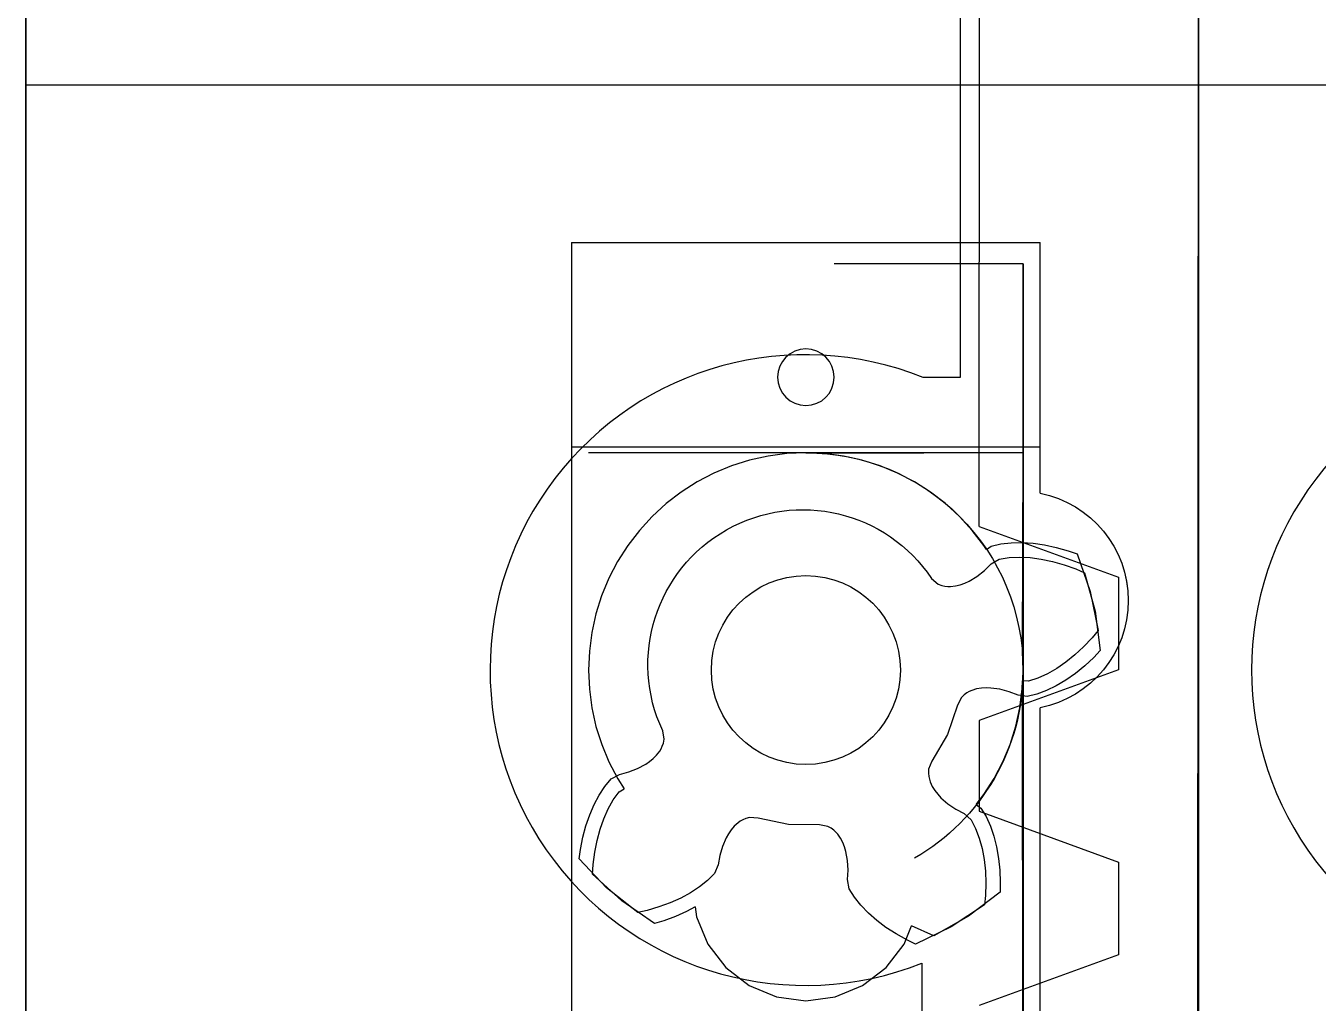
# Model space of a CAD drawing. Header units: millimetres. Extents: x -658 to 1307, y -81 to 472.
# Drawn here: x 595.38 to 629.58, y 362.28 to 388.14 of the extents above; entities that cross this region are included whole.
import ezdxf

# ---------------------------------------------------------------- set-up
doc = ezdxf.new("R2010")
doc.units = ezdxf.units.MM
doc.layers.get('0').update_dxf_attribs({"true_color": 0xffffff})
for name, color, linetype, true_color in [('a', 7, 'Continuous', 0xffffff), ('gears', 134, 'Continuous', 0x009987), ('Layer2', 36, 'Continuous', 0x664400), ('Layer3', 134, 'Continuous', 0x009987), ('Layer4', 252, 'Continuous', 0x777799), ('Layer5', 134, 'Continuous', 0x009987), ('servo', 36, 'Continuous', 0x664400), ('version_135', 190, 'Continuous', 0x9900ff)]:
    doc.layers.add(name, color=color, linetype=linetype, true_color=true_color)

# ---------------------------------------------------------------- blocks, each defined once
blk = doc.blocks.new('Group_21')
for p, q in [((0, -10.314, 0), (0, 64.063, 0.003)), ((0, -10.314, -4.5), (0, 64.063, -4.497))]:
    blk.add_line(p, q)
blk = doc.blocks.new('Group_6')
at = {"color": 7, "true_color": 0xffffff}
for p, q in [((66.168, 89.189, 0.001), (66.168, 6.143, 0)), ((66.168, 89.189, 5.001), (66.168, 6.143, 5)), ((97.2, 74.366, 0), (97.2, 0)), ((97.2, 74.366, 5), (97.2, 0, 5)), ((72.469, 34.228, 0), (72.469, 64.109, 0)), ((72.469, 34.228, 5), (72.469, 64.109, 5)), ((73.45, 34.228, 0), (72.469, 34.228, 0)), ((73.45, 34.228, 5), (72.469, 34.228, 5)), ((72.469, 34.228, 0), (72.469, 34.228, 5)), ((73.45, 34.228, 0), (73.45, 34.228, 5)), ((73.49, 18.723, 0), (73.504, 6.143, 0)), ((73.49, 18.723, 5), (73.504, 6.143, 5)), ((73.49, 18.723, 0), (73.49, 18.723, 5))]:
    blk.add_line(p, q, dxfattribs=at)
for p, q in [((75.227, 34.711, 0), (75.227, 34.711, 5)), ((76.127, 34.808, 0), (76.127, 34.808, 5)), ((77.032, 34.807, 0), (77.032, 34.807, 5)), ((77.931, 34.708, 0), (77.931, 34.708, 5)), ((73.485, 34.228, 0), (73.485, 34.228, 5)), ((74.343, 34.517, 0), (74.343, 34.517, 5)), ((78.815, 34.512, 0), (78.815, 34.512, 5)), ((79.672, 34.221, 0), (79.672, 34.221, 5)), ((80.492, 33.84, 0), (80.492, 33.84, 5)), ((81.267, 33.372, 0), (81.267, 33.372, 5)), ((81.986, 32.823, 0), (81.986, 32.823, 5)), ((82.642, 32.199, 0), (82.642, 32.199, 5)), ((63.076, 31.508, 0), (63.076, 31.508, 5)), ((83.226, 31.508, 0), (83.226, 31.508, 5)), ((63.582, 30.757, 0), (63.582, 30.757, 5)), ((83.732, 30.757, 0), (83.732, 30.757, 5)), ((64.003, 29.957, 0), (64.003, 29.957, 5)), ((84.153, 29.957, 0), (84.153, 29.957, 5)), ((64.336, 29.115, 0), (64.336, 29.115, 5)), ((84.486, 29.115, 0), (84.486, 29.115, 5)), ((64.575, 28.242, 0), (64.575, 28.242, 5)), ((84.725, 28.242, 0), (84.725, 28.242, 5)), ((64.718, 27.349, 0), (64.718, 27.349, 5)), ((84.868, 27.349, 0), (84.868, 27.349, 5)), ((64.764, 26.445, 0), (64.764, 26.445, 5)), ((84.914, 26.445, 0), (84.914, 26.445, 5)), ((64.712, 25.542, 0), (64.712, 25.542, 5)), ((84.862, 25.542, 0), (84.862, 25.542, 5)), ((64.562, 24.649, 0), (64.562, 24.649, 5)), ((84.712, 24.649, 0), (84.712, 24.649, 5)), ((64.317, 23.778, 0), (64.317, 23.778, 5)), ((84.467, 23.778, 0), (84.467, 23.778, 5)), ((63.978, 22.939, 0), (63.978, 22.939, 5)), ((84.128, 22.939, 0), (84.128, 22.939, 5)), ((63.551, 22.141, 0), (63.551, 22.141, 5)), ((83.701, 22.141, 0), (83.701, 22.141, 5)), ((63.04, 21.395, 0), (63.04, 21.395, 5)), ((83.19, 21.395, 0), (83.19, 21.395, 5)), ((82.601, 20.708, 0), (82.601, 20.708, 5)), ((81.941, 20.089, 0), (81.941, 20.089, 5)), ((81.218, 19.545, 0), (81.218, 19.545, 5)), ((80.44, 19.082, 0), (80.44, 19.082, 5)), ((79.617, 18.706, 0), (79.617, 18.706, 5)), ((74.286, 18.449, 0), (74.286, 18.449, 5)), ((75.169, 18.249, 0), (75.169, 18.249, 5)), ((76.068, 18.145, 0), (76.068, 18.145, 5)), ((76.973, 18.14, 0), (76.973, 18.14, 5)), ((77.873, 18.233, 0), (77.873, 18.233, 5)), ((78.758, 18.422, 0), (78.758, 18.422, 5))]:
    blk.add_line(p, q)
at = {"color": 7, "true_color": 0xffffff, "extrusion": (-6.16677e-17, -2.45318e-17, -1)}
blk.add_arc((-56.42, 26.475, 0), 8.345, 68.307, 291.6666, dxfattribs=at)
at = {"color": 7, "true_color": 0xffffff, "extrusion": (6.32463e-17, -3.38539e-16, -1)}
blk.add_arc((-56.42, 26.475, -5), 8.345, 68.307, 291.6666, dxfattribs=at)
at = {"color": 7, "true_color": 0xffffff, "extrusion": (-1.24294e-16, 1.31831e-16, -1)}
blk.add_arc((-76.57, 26.475, 0), 8.345, 68.0793, 291.6666, dxfattribs=at)
at = {"color": 7, "true_color": 0xffffff, "extrusion": (-1.87275e-16, 2.88336e-16, -1)}
blk.add_arc((-76.57, 26.475, -5), 8.345, 68.0793, 291.6666, dxfattribs=at)
blk = doc.blocks.new('Group_23')
for p, q in [((17.63, -5.06, 0), (17.676, 64.36, 0)), ((17.63, -5.06, 3.2), (17.676, 64.36, 3.2))]:
    blk.add_line(p, q)
at = {"layer": 'a'}
for p, q in [((11.846, 19.076, 0), (11.868, 52.903, 0)), ((11.846, 19.076, 3.2), (11.868, 52.903, 3.2)), ((11.846, 19.076, 0), (15.54, 17.732, 0)), ((11.846, 19.076, 3.2), (15.54, 17.732, 3.2)), ((11.846, 19.076, 0), (11.846, 19.076, 3.2)), ((15.54, 17.732, 0), (15.54, 15.279, 0)), ((15.54, 17.732, 3.2), (15.54, 15.279, 3.2)), ((15.54, 17.732, 0), (15.54, 17.732, 3.2)), ((15.54, 15.279, 0), (11.846, 13.934, 0)), ((15.54, 15.279, 3.2), (11.846, 13.934, 3.2)), ((15.54, 15.279, 0), (15.54, 15.279, 3.2)), ((11.846, 13.934, 0), (11.846, 11.536, 0)), ((11.846, 13.934, 3.2), (11.846, 11.536, 3.2)), ((11.846, 13.934, 0), (11.846, 13.934, 3.2)), ((11.846, 11.536, 0), (15.54, 10.192, 0)), ((11.846, 11.536, 3.2), (15.54, 10.192, 3.2)), ((11.846, 11.536, 0), (11.846, 11.536, 3.2)), ((15.54, 10.192, 0), (15.54, 7.739, 0)), ((15.54, 10.192, 3.2), (15.54, 7.739, 3.2)), ((15.54, 10.192, 0), (15.54, 10.192, 3.2)), ((15.54, 7.739, 0), (11.846, 6.394, 0)), ((15.54, 7.739, 3.2), (11.846, 6.394, 3.2)), ((15.54, 7.739, 0), (15.54, 7.739, 3.2))]:
    blk.add_line(p, q, dxfattribs=at)
blk = doc.blocks.new('Group_24')
for p, q in [((6.32, 11.349), (6.32, 11.349, 3.2)), ((6.82, 11.452), (6.82, 11.452, 3.2)), ((7.329, 11.493), (7.329, 11.493, 3.2)), ((7.839, 11.469), (7.839, 11.469, 3.2)), ((8.343, 11.382), (8.343, 11.382, 3.2)), ((5.377, 10.961), (5.377, 10.961, 3.2)), ((5.836, 11.184), (5.836, 11.184, 3.2)), ((8.831, 11.234), (8.831, 11.234, 3.2)), ((9.298, 11.026), (9.298, 11.026, 3.2)), ((4.949, 10.682), (4.949, 10.682, 3.2)), ((9.735, 10.761), (9.735, 10.761, 3.2)), ((4.559, 10.352), (4.559, 10.352, 3.2)), ((10.135, 10.444), (10.135, 10.444, 3.2)), ((4.213, 9.976), (4.213, 9.976, 3.2)), ((10.494, 10.08), (10.494, 10.08, 3.2)), ((6.828, 9.665), (6.828, 9.665, 3.2)), ((7.149, 9.729), (7.149, 9.729, 3.2)), ((7.475, 9.751), (7.475, 9.751, 3.2)), ((7.802, 9.73), (7.802, 9.73, 3.2)), ((8.123, 9.666), (8.123, 9.666, 3.2)), ((3.916, 9.56), (3.916, 9.56, 3.2)), ((6.226, 9.415), (6.226, 9.415, 3.2)), ((6.519, 9.56), (6.519, 9.56, 3.2)), ((8.432, 9.561), (8.432, 9.561, 3.2)), ((8.726, 9.417), (8.726, 9.417, 3.2)), ((8.998, 9.235), (8.998, 9.235, 3.2)), ((3.674, 9.111), (3.674, 9.111, 3.2)), ((5.708, 9.017), (5.708, 9.017, 3.2)), ((5.954, 9.233), (5.954, 9.233, 3.2)), ((9.244, 9.02), (9.244, 9.02, 3.2)), ((3.489, 8.634), (3.489, 8.634, 3.2)), ((5.493, 8.771), (5.493, 8.771, 3.2)), ((9.46, 8.774), (9.46, 8.774, 3.2)), ((5.311, 8.499), (5.311, 8.499, 3.2)), ((9.642, 8.503), (9.642, 8.503, 3.2)), ((9.786, 8.209), (9.786, 8.209, 3.2)), ((3.365, 8.139), (3.365, 8.139, 3.2)), ((5.062, 7.896), (5.062, 7.896, 3.2)), ((5.167, 8.206), (5.167, 8.206, 3.2)), ((9.892, 7.9), (9.892, 7.9, 3.2)), ((3.304, 7.632), (3.304, 7.632, 3.2)), ((4.999, 7.575), (4.999, 7.575, 3.2)), ((9.956, 7.579), (9.956, 7.579, 3.2)), ((4.977, 7.249), (4.977, 7.249, 3.2)), ((9.977, 7.253), (9.977, 7.253, 3.2)), ((3.306, 7.121), (3.306, 7.121, 3.2)), ((4.999, 6.923), (4.999, 6.923, 3.2)), ((9.956, 6.927), (9.956, 6.927, 3.2)), ((3.372, 6.614), (3.372, 6.614, 3.2)), ((5.063, 6.602), (5.063, 6.602, 3.2)), ((9.893, 6.606), (9.893, 6.606, 3.2)), ((5.169, 6.292), (5.169, 6.292, 3.2)), ((9.788, 6.296), (9.788, 6.296, 3.2)), ((3.5, 6.12), (3.5, 6.12, 3.2)), ((5.313, 5.999), (5.313, 5.999, 3.2)), ((9.644, 6.003), (9.644, 6.003, 3.2)), ((5.495, 5.727), (5.495, 5.727, 3.2)), ((5.711, 5.482), (5.711, 5.482, 3.2)), ((9.247, 5.484), (9.247, 5.484, 3.2)), ((9.462, 5.731), (9.462, 5.731, 3.2)), ((5.957, 5.266), (5.957, 5.266, 3.2)), ((9.001, 5.269), (9.001, 5.269, 3.2)), ((6.229, 5.085), (6.229, 5.085, 3.2)), ((6.523, 4.94), (6.523, 4.94, 3.2)), ((6.832, 4.836), (6.832, 4.836, 3.2)), ((8.126, 4.837), (8.126, 4.837, 3.2)), ((8.436, 4.942), (8.436, 4.942, 3.2)), ((8.729, 5.087), (8.729, 5.087, 3.2)), ((7.153, 4.772), (7.153, 4.772, 3.2)), ((7.479, 4.751), (7.479, 4.751, 3.2)), ((7.806, 4.772), (7.806, 4.772, 3.2))]:
    blk.add_line(p, q)
at = {"color": 12, "true_color": 0xcc0000}
blk.add_line((10.804, 9.674), (10.804, 9.674, 3.2), dxfattribs=at)
for centre in [(7.477, 7.251), (7.477, 7.251, 3.2)]:
    blk.add_circle(centre, 2.5, dxfattribs=at)
at = {"color": 12, "true_color": 0xcc0000, "extrusion": (-1.13846e-16, 2.4144e-16, -1)}
for centre in [(-7.397, 7.393), (-7.397, 7.393, -3.2)]:
    blk.add_arc(centre, 4.1, 334.7547, 146.2054, dxfattribs=at)
at = {"layer": 'a', "color": 12, "true_color": 0xcc0000}
for p, q in [((12.202, 9.883), (12.384, 10.061)), ((12.202, 9.883, 3.2), (12.384, 10.061, 3.2)), ((12.384, 10.061), (12.595, 10.187)), ((12.384, 10.061, 3.2), (12.595, 10.187, 3.2)), ((12.384, 10.061), (12.384, 10.061, 3.2)), ((12.595, 10.187), (12.855, 10.228)), ((12.595, 10.187, 3.2), (12.855, 10.228, 3.2)), ((12.595, 10.187), (12.595, 10.187, 3.2)), ((12.855, 10.228), (13.129, 10.24)), ((12.855, 10.228, 3.2), (13.129, 10.24, 3.2)), ((12.855, 10.228), (12.855, 10.228, 3.2)), ((13.129, 10.24), (13.413, 10.226)), ((13.129, 10.24, 3.2), (13.413, 10.226, 3.2)), ((13.129, 10.24), (13.129, 10.24, 3.2)), ((13.413, 10.226), (13.705, 10.187)), ((13.413, 10.226, 3.2), (13.705, 10.187, 3.2)), ((13.413, 10.226), (13.413, 10.226, 3.2)), ((13.705, 10.187), (14.005, 10.124)), ((13.705, 10.187, 3.2), (14.005, 10.124, 3.2)), ((13.705, 10.187), (13.705, 10.187, 3.2)), ((14.005, 10.124), (14.309, 10.036)), ((14.005, 10.124, 3.2), (14.309, 10.036, 3.2)), ((14.005, 10.124), (14.005, 10.124, 3.2)), ((14.309, 10.036), (14.617, 9.925)), ((14.309, 10.036, 3.2), (14.617, 9.925, 3.2)), ((14.309, 10.036), (14.309, 10.036, 3.2)), ((14.617, 9.925), (14.85, 9.825)), ((14.617, 9.925, 3.2), (14.85, 9.825, 3.2)), ((14.617, 9.925), (14.617, 9.925, 3.2)), ((10.804, 9.674), (10.978, 9.528)), ((10.804, 9.674, 3.2), (10.978, 9.528, 3.2)), ((11.681, 9.552), (11.794, 9.603)), ((11.681, 9.552, 3.2), (11.794, 9.603, 3.2)), ((11.794, 9.603), (12.005, 9.729)), ((11.794, 9.603, 3.2), (12.005, 9.729, 3.2)), ((11.794, 9.603), (11.794, 9.603, 3.2)), ((12.005, 9.729), (12.202, 9.883)), ((12.005, 9.729, 3.2), (12.202, 9.883, 3.2)), ((12.005, 9.729), (12.005, 9.729, 3.2)), ((12.202, 9.883), (12.202, 9.883, 3.2)), ((14.85, 9.825), (15.129, 8.81)), ((14.85, 9.825, 3.2), (15.129, 8.81, 3.2)), ((14.85, 9.825), (14.85, 9.825, 3.2)), ((10.978, 9.528), (11.075, 9.491)), ((10.978, 9.528, 3.2), (11.075, 9.491, 3.2)), ((10.978, 9.528), (10.978, 9.528, 3.2)), ((11.075, 9.491), (11.158, 9.473)), ((11.075, 9.491, 3.2), (11.158, 9.473, 3.2)), ((11.075, 9.491), (11.075, 9.491, 3.2)), ((11.158, 9.473), (11.234, 9.466)), ((11.158, 9.473, 3.2), (11.234, 9.466, 3.2)), ((11.158, 9.473), (11.158, 9.473, 3.2)), ((11.234, 9.466), (11.306, 9.466)), ((11.234, 9.466, 3.2), (11.306, 9.466, 3.2)), ((11.234, 9.466), (11.234, 9.466, 3.2)), ((11.306, 9.466), (11.439, 9.48)), ((11.306, 9.466, 3.2), (11.439, 9.48, 3.2)), ((11.306, 9.466), (11.306, 9.466, 3.2)), ((11.439, 9.48), (11.563, 9.51)), ((11.439, 9.48, 3.2), (11.563, 9.51, 3.2)), ((11.439, 9.48), (11.439, 9.48, 3.2)), ((11.563, 9.51), (11.681, 9.552)), ((11.563, 9.51, 3.2), (11.681, 9.552, 3.2)), ((11.563, 9.51), (11.563, 9.51, 3.2)), ((11.681, 9.552), (11.681, 9.552, 3.2)), ((15.129, 8.81), (15.269, 7.767)), ((15.129, 8.81, 3.2), (15.269, 7.767, 3.2)), ((15.129, 8.81), (15.129, 8.81, 3.2)), ((15.094, 7.585), (14.855, 7.361)), ((15.094, 7.585, 3.2), (14.855, 7.361, 3.2)), ((15.269, 7.767), (15.094, 7.585)), ((15.269, 7.767, 3.2), (15.094, 7.585, 3.2)), ((15.094, 7.585), (15.094, 7.585, 3.2)), ((15.269, 7.767), (15.269, 7.767, 3.2)), ((14.855, 7.361), (14.609, 7.162)), ((14.855, 7.361, 3.2), (14.609, 7.162, 3.2)), ((14.855, 7.361), (14.855, 7.361, 3.2)), ((14.358, 6.986), (14.104, 6.836)), ((14.358, 6.986, 3.2), (14.104, 6.836, 3.2)), ((14.609, 7.162), (14.358, 6.986)), ((14.609, 7.162, 3.2), (14.358, 6.986, 3.2)), ((14.358, 6.986), (14.358, 6.986, 3.2)), ((14.609, 7.162), (14.609, 7.162, 3.2)), ((11.591, 6.525), (11.487, 6.323)), ((11.591, 6.525, 3.2), (11.487, 6.323, 3.2)), ((11.665, 6.597), (11.591, 6.525)), ((11.665, 6.597, 3.2), (11.591, 6.525, 3.2)), ((11.591, 6.525), (11.591, 6.525, 3.2)), ((11.734, 6.646), (11.665, 6.597)), ((11.734, 6.646, 3.2), (11.665, 6.597, 3.2)), ((11.665, 6.597), (11.665, 6.597, 3.2)), ((11.802, 6.683), (11.734, 6.646)), ((11.802, 6.683, 3.2), (11.734, 6.646, 3.2)), ((11.734, 6.646), (11.734, 6.646, 3.2)), ((11.867, 6.711), (11.802, 6.683)), ((11.867, 6.711, 3.2), (11.802, 6.683, 3.2)), ((11.802, 6.683), (11.802, 6.683, 3.2)), ((11.996, 6.75), (11.867, 6.711)), ((11.996, 6.75, 3.2), (11.867, 6.711, 3.2)), ((11.867, 6.711), (11.867, 6.711, 3.2)), ((12.122, 6.771), (11.996, 6.75)), ((12.122, 6.771, 3.2), (11.996, 6.75, 3.2)), ((11.996, 6.75), (11.996, 6.75, 3.2)), ((12.246, 6.779), (12.122, 6.771)), ((12.246, 6.779, 3.2), (12.122, 6.771, 3.2)), ((12.122, 6.771), (12.122, 6.771, 3.2)), ((12.37, 6.776), (12.246, 6.779)), ((12.37, 6.776, 3.2), (12.246, 6.779, 3.2)), ((12.246, 6.779), (12.246, 6.779, 3.2)), ((12.614, 6.742), (12.37, 6.776)), ((12.614, 6.742, 3.2), (12.37, 6.776, 3.2)), ((12.37, 6.776), (12.37, 6.776, 3.2)), ((12.855, 6.678), (12.614, 6.742)), ((12.855, 6.678, 3.2), (12.614, 6.742, 3.2)), ((12.614, 6.742), (12.614, 6.742, 3.2)), ((13.092, 6.585), (12.855, 6.678)), ((13.092, 6.585, 3.2), (12.855, 6.678, 3.2)), ((12.855, 6.678), (12.855, 6.678, 3.2)), ((13.336, 6.552), (13.092, 6.585)), ((13.336, 6.552, 3.2), (13.092, 6.585, 3.2)), ((13.092, 6.585), (13.092, 6.585, 3.2)), ((13.591, 6.616), (13.336, 6.552)), ((13.591, 6.616, 3.2), (13.336, 6.552, 3.2)), ((13.336, 6.552), (13.336, 6.552, 3.2)), ((13.848, 6.712), (13.591, 6.616)), ((13.848, 6.712, 3.2), (13.591, 6.616, 3.2)), ((13.591, 6.616), (13.591, 6.616, 3.2)), ((14.104, 6.836), (13.848, 6.712)), ((14.104, 6.836, 3.2), (13.848, 6.712, 3.2)), ((13.848, 6.712), (13.848, 6.712, 3.2)), ((14.104, 6.836), (14.104, 6.836, 3.2)), ((11.487, 6.323), (11.223, 5.546)), ((11.487, 6.323, 3.2), (11.223, 5.546, 3.2)), ((11.487, 6.323), (11.487, 6.323, 3.2)), ((3.723, 5.42), (3.689, 5.645)), ((3.723, 5.42, 3.2), (3.689, 5.645, 3.2)), ((3.689, 5.645), (3.689, 5.645, 3.2)), ((11.223, 5.546), (10.81, 4.836)), ((11.223, 5.546, 3.2), (10.81, 4.836, 3.2)), ((11.223, 5.546), (11.223, 5.546, 3.2)), ((3.609, 5.107), (3.645, 5.169)), ((3.609, 5.107, 3.2), (3.645, 5.169, 3.2)), ((3.645, 5.169), (3.678, 5.238)), ((3.645, 5.169, 3.2), (3.678, 5.238, 3.2)), ((3.645, 5.169), (3.645, 5.169, 3.2)), ((3.678, 5.238), (3.706, 5.318)), ((3.678, 5.238, 3.2), (3.706, 5.318, 3.2)), ((3.678, 5.238), (3.678, 5.238, 3.2)), ((3.706, 5.318), (3.723, 5.42)), ((3.706, 5.318, 3.2), (3.723, 5.42, 3.2)), ((3.706, 5.318), (3.706, 5.318, 3.2)), ((3.723, 5.42), (3.723, 5.42, 3.2)), ((3.24, 4.76), (3.342, 4.83)), ((3.24, 4.76, 3.2), (3.342, 4.83, 3.2)), ((3.342, 4.83), (3.438, 4.909)), ((3.342, 4.83, 3.2), (3.438, 4.909, 3.2)), ((3.342, 4.83), (3.342, 4.83, 3.2)), ((3.438, 4.909), (3.527, 5.001)), ((3.438, 4.909, 3.2), (3.527, 5.001, 3.2)), ((3.438, 4.909), (3.438, 4.909, 3.2)), ((3.527, 5.001), (3.609, 5.107)), ((3.527, 5.001, 3.2), (3.609, 5.107, 3.2)), ((3.527, 5.001), (3.527, 5.001, 3.2)), ((3.609, 5.107), (3.609, 5.107, 3.2)), ((10.81, 4.836), (10.725, 4.625)), ((10.81, 4.836, 3.2), (10.725, 4.625, 3.2)), ((10.81, 4.836), (10.81, 4.836, 3.2)), ((2.327, 4.373), (2.544, 4.489)), ((2.327, 4.373, 3.2), (2.544, 4.489, 3.2)), ((2.544, 4.489), (2.79, 4.554)), ((2.544, 4.489, 3.2), (2.79, 4.554, 3.2)), ((2.544, 4.489), (2.544, 4.489, 3.2)), ((2.79, 4.554), (3.023, 4.643)), ((2.79, 4.554, 3.2), (3.023, 4.643, 3.2)), ((2.79, 4.554), (2.79, 4.554, 3.2)), ((3.023, 4.643), (3.24, 4.76)), ((3.023, 4.643, 3.2), (3.24, 4.76, 3.2)), ((3.023, 4.643), (3.023, 4.643, 3.2)), ((3.24, 4.76), (3.24, 4.76, 3.2)), ((10.725, 4.625), (10.72, 4.522)), ((10.725, 4.625, 3.2), (10.72, 4.522, 3.2)), ((10.72, 4.522), (10.729, 4.437)), ((10.72, 4.522, 3.2), (10.729, 4.437, 3.2)), ((10.72, 4.522), (10.72, 4.522, 3.2)), ((10.725, 4.625), (10.725, 4.625, 3.2)), ((2.007, 3.942), (2.158, 4.171)), ((2.007, 3.942, 3.2), (2.158, 4.171, 3.2)), ((2.158, 4.171), (2.327, 4.373)), ((2.158, 4.171, 3.2), (2.327, 4.373, 3.2)), ((2.158, 4.171), (2.158, 4.171, 3.2)), ((2.327, 4.373), (2.327, 4.373, 3.2)), ((10.729, 4.437), (10.745, 4.362)), ((10.729, 4.437, 3.2), (10.745, 4.362, 3.2)), ((10.729, 4.437), (10.729, 4.437, 3.2)), ((10.745, 4.362), (10.767, 4.294)), ((10.745, 4.362, 3.2), (10.767, 4.294, 3.2)), ((10.745, 4.362), (10.745, 4.362, 3.2)), ((10.767, 4.294), (10.822, 4.172)), ((10.767, 4.294, 3.2), (10.822, 4.172, 3.2)), ((10.767, 4.294), (10.767, 4.294, 3.2)), ((10.822, 4.172), (10.889, 4.063)), ((10.822, 4.172, 3.2), (10.889, 4.063, 3.2)), ((10.822, 4.172), (10.822, 4.172, 3.2)), ((1.873, 3.692), (2.007, 3.942)), ((1.873, 3.692, 3.2), (2.007, 3.942, 3.2)), ((2.007, 3.942), (2.007, 3.942, 3.2)), ((10.889, 4.063), (10.965, 3.964)), ((10.889, 4.063, 3.2), (10.965, 3.964, 3.2)), ((10.889, 4.063), (10.889, 4.063, 3.2)), ((10.965, 3.964), (11.048, 3.873)), ((10.965, 3.964, 3.2), (11.048, 3.873, 3.2)), ((10.965, 3.964), (10.965, 3.964, 3.2)), ((11.048, 3.873), (11.234, 3.71)), ((11.048, 3.873, 3.2), (11.234, 3.71, 3.2)), ((11.048, 3.873), (11.048, 3.873, 3.2)), ((1.656, 3.131), (1.756, 3.421)), ((1.656, 3.131, 3.2), (1.756, 3.421, 3.2)), ((1.756, 3.421), (1.873, 3.692)), ((1.756, 3.421, 3.2), (1.873, 3.692, 3.2)), ((1.756, 3.421), (1.756, 3.421, 3.2)), ((1.873, 3.692), (1.873, 3.692, 3.2)), ((11.234, 3.71), (11.441, 3.571)), ((11.234, 3.71, 3.2), (11.441, 3.571, 3.2)), ((11.234, 3.71), (11.234, 3.71, 3.2)), ((11.441, 3.571), (11.666, 3.453)), ((11.441, 3.571, 3.2), (11.666, 3.453, 3.2)), ((11.441, 3.571), (11.441, 3.571, 3.2)), ((11.666, 3.453), (11.851, 3.291)), ((11.666, 3.453, 3.2), (11.851, 3.291, 3.2)), ((11.666, 3.453), (11.666, 3.453, 3.2)), ((1.574, 2.825), (1.656, 3.131)), ((1.574, 2.825, 3.2), (1.656, 3.131, 3.2)), ((1.656, 3.131), (1.656, 3.131, 3.2)), ((5.583, 3.118), (5.5, 3.021)), ((5.583, 3.118, 3.2), (5.5, 3.021, 3.2)), ((5.682, 3.209), (5.583, 3.118)), ((5.682, 3.209, 3.2), (5.583, 3.118, 3.2)), ((5.583, 3.118), (5.583, 3.118, 3.2)), ((5.74, 3.251), (5.682, 3.209)), ((5.74, 3.251, 3.2), (5.682, 3.209, 3.2)), ((5.682, 3.209), (5.682, 3.209, 3.2)), ((5.806, 3.289), (5.74, 3.251)), ((5.806, 3.289, 3.2), (5.74, 3.251, 3.2)), ((5.74, 3.251), (5.74, 3.251, 3.2)), ((5.884, 3.324), (5.806, 3.289)), ((5.884, 3.324, 3.2), (5.806, 3.289, 3.2)), ((5.806, 3.289), (5.806, 3.289, 3.2)), ((5.984, 3.35), (5.884, 3.324)), ((5.984, 3.35, 3.2), (5.884, 3.324, 3.2)), ((5.884, 3.324), (5.884, 3.324, 3.2)), ((6.211, 3.336), (5.984, 3.35)), ((6.211, 3.336, 3.2), (5.984, 3.35, 3.2)), ((5.984, 3.35), (5.984, 3.35, 3.2)), ((7.013, 3.162), (6.211, 3.336)), ((7.013, 3.162, 3.2), (6.211, 3.336, 3.2)), ((6.211, 3.336), (6.211, 3.336, 3.2)), ((7.834, 3.151), (7.013, 3.162)), ((7.834, 3.151, 3.2), (7.013, 3.162, 3.2)), ((7.013, 3.162), (7.013, 3.162, 3.2)), ((8.058, 3.115), (7.834, 3.151)), ((8.058, 3.115, 3.2), (7.834, 3.151, 3.2)), ((7.834, 3.151), (7.834, 3.151, 3.2)), ((8.15, 3.066), (8.058, 3.115)), ((8.15, 3.066, 3.2), (8.058, 3.115, 3.2)), ((8.058, 3.115), (8.058, 3.115, 3.2)), ((11.851, 3.291), (11.97, 3.056)), ((11.851, 3.291, 3.2), (11.97, 3.056, 3.2)), ((11.851, 3.291), (11.851, 3.291, 3.2)), ((1.512, 2.504), (1.574, 2.825)), ((1.512, 2.504, 3.2), (1.574, 2.825, 3.2)), ((1.574, 2.825), (1.574, 2.825, 3.2)), ((5.368, 2.811), (5.271, 2.585)), ((5.368, 2.811, 3.2), (5.271, 2.585, 3.2)), ((5.429, 2.918), (5.368, 2.811)), ((5.429, 2.918, 3.2), (5.368, 2.811, 3.2)), ((5.368, 2.811), (5.368, 2.811, 3.2)), ((5.5, 3.021), (5.429, 2.918)), ((5.5, 3.021, 3.2), (5.429, 2.918, 3.2)), ((5.429, 2.918), (5.429, 2.918, 3.2)), ((5.5, 3.021), (5.5, 3.021, 3.2)), ((8.218, 3.015), (8.15, 3.066)), ((8.218, 3.015, 3.2), (8.15, 3.066, 3.2)), ((8.15, 3.066), (8.15, 3.066, 3.2)), ((8.274, 2.963), (8.218, 3.015)), ((8.274, 2.963, 3.2), (8.218, 3.015, 3.2)), ((8.218, 3.015), (8.218, 3.015, 3.2)), ((8.321, 2.909), (8.274, 2.963)), ((8.321, 2.909, 3.2), (8.274, 2.963, 3.2)), ((8.274, 2.963), (8.274, 2.963, 3.2)), ((8.397, 2.799), (8.321, 2.909)), ((8.397, 2.799, 3.2), (8.321, 2.909, 3.2)), ((8.321, 2.909), (8.321, 2.909, 3.2)), ((8.456, 2.685), (8.397, 2.799)), ((8.456, 2.685, 3.2), (8.397, 2.799, 3.2)), ((8.397, 2.799), (8.397, 2.799, 3.2)), ((11.97, 3.056), (12.066, 2.8)), ((11.97, 3.056, 3.2), (12.066, 2.8, 3.2)), ((11.97, 3.056), (11.97, 3.056, 3.2)), ((12.066, 2.8), (12.141, 2.525)), ((12.066, 2.8, 3.2), (12.141, 2.525, 3.2)), ((12.066, 2.8), (12.066, 2.8, 3.2)), ((1.477, 2.253), (1.512, 2.504)), ((1.477, 2.253, 3.2), (1.512, 2.504, 3.2)), ((1.512, 2.504), (1.512, 2.504, 3.2)), ((5.271, 2.585), (5.203, 2.345)), ((5.271, 2.585, 3.2), (5.203, 2.345, 3.2)), ((5.271, 2.585), (5.271, 2.585, 3.2)), ((8.502, 2.569), (8.456, 2.685)), ((8.502, 2.569, 3.2), (8.456, 2.685, 3.2)), ((8.456, 2.685), (8.456, 2.685, 3.2)), ((8.537, 2.451), (8.502, 2.569)), ((8.537, 2.451, 3.2), (8.502, 2.569, 3.2)), ((8.502, 2.569), (8.502, 2.569, 3.2)), ((8.581, 2.209), (8.537, 2.451)), ((8.581, 2.209, 3.2), (8.537, 2.451, 3.2)), ((8.537, 2.451), (8.537, 2.451, 3.2)), ((12.141, 2.525), (12.194, 2.235)), ((12.141, 2.525, 3.2), (12.194, 2.235, 3.2)), ((12.141, 2.525), (12.141, 2.525, 3.2)), ((2.204, 1.492), (1.477, 2.253)), ((2.204, 1.492, 3.2), (1.477, 2.253, 3.2)), ((1.477, 2.253), (1.477, 2.253, 3.2)), ((5.16, 2.094), (5.063, 1.867)), ((5.16, 2.094, 3.2), (5.063, 1.867, 3.2)), ((5.203, 2.345), (5.16, 2.094)), ((5.203, 2.345, 3.2), (5.16, 2.094, 3.2)), ((5.16, 2.094), (5.16, 2.094, 3.2)), ((5.203, 2.345), (5.203, 2.345, 3.2)), ((8.594, 1.96), (8.581, 2.209)), ((8.594, 1.96, 3.2), (8.581, 2.209, 3.2)), ((8.581, 2.209), (8.581, 2.209, 3.2)), ((12.194, 2.235), (12.227, 1.931)), ((12.194, 2.235, 3.2), (12.227, 1.931, 3.2)), ((12.194, 2.235), (12.194, 2.235, 3.2)), ((5.063, 1.867), (4.877, 1.682)), ((5.063, 1.867, 3.2), (4.877, 1.682, 3.2)), ((5.063, 1.867), (5.063, 1.867, 3.2)), ((8.579, 1.705), (8.594, 1.96)), ((8.579, 1.705, 3.2), (8.594, 1.96, 3.2)), ((8.594, 1.96), (8.594, 1.96, 3.2)), ((12.227, 1.931), (12.238, 1.614)), ((12.227, 1.931, 3.2), (12.238, 1.614, 3.2)), ((12.227, 1.931), (12.227, 1.931, 3.2)), ((3.026, 0.835), (2.204, 1.492)), ((3.026, 0.835, 3.2), (2.204, 1.492, 3.2)), ((2.204, 1.492), (2.204, 1.492, 3.2)), ((4.662, 1.511), (4.424, 1.355)), ((4.662, 1.511, 3.2), (4.424, 1.355, 3.2)), ((4.877, 1.682), (4.662, 1.511)), ((4.877, 1.682, 3.2), (4.662, 1.511, 3.2)), ((4.662, 1.511), (4.662, 1.511, 3.2)), ((4.877, 1.682), (4.877, 1.682, 3.2)), ((8.623, 1.463), (8.579, 1.705)), ((8.623, 1.463, 3.2), (8.579, 1.705, 3.2)), ((8.579, 1.705), (8.579, 1.705, 3.2)), ((8.763, 1.24), (8.623, 1.463)), ((8.763, 1.24, 3.2), (8.623, 1.463, 3.2)), ((8.623, 1.463), (8.623, 1.463, 3.2)), ((12.238, 1.614), (12.227, 1.287)), ((12.238, 1.614, 3.2), (12.227, 1.287, 3.2)), ((12.238, 1.614), (12.238, 1.614, 3.2)), ((3.885, 1.09), (3.588, 0.982)), ((3.885, 1.09, 3.2), (3.588, 0.982, 3.2)), ((4.165, 1.215), (3.885, 1.09)), ((4.165, 1.215, 3.2), (3.885, 1.09, 3.2)), ((3.885, 1.09), (3.885, 1.09, 3.2)), ((4.424, 1.355), (4.165, 1.215)), ((4.424, 1.355, 3.2), (4.165, 1.215, 3.2)), ((4.165, 1.215), (4.165, 1.215, 3.2)), ((4.424, 1.355), (4.424, 1.355, 3.2)), ((8.934, 1.026), (8.763, 1.24)), ((8.934, 1.026, 3.2), (8.763, 1.24, 3.2)), ((8.763, 1.24), (8.763, 1.24, 3.2)), ((9.131, 0.821), (8.934, 1.026)), ((9.131, 0.821, 3.2), (8.934, 1.026, 3.2)), ((8.934, 1.026), (8.934, 1.026, 3.2)), ((12.204, 1.035), (11.325, 0.456)), ((12.204, 1.035, 3.2), (11.325, 0.456, 3.2)), ((12.227, 1.287), (12.204, 1.035)), ((12.227, 1.287, 3.2), (12.204, 1.035, 3.2)), ((12.204, 1.035), (12.204, 1.035, 3.2)), ((12.227, 1.287), (12.227, 1.287, 3.2)), ((3.273, 0.891), (3.026, 0.835)), ((3.273, 0.891, 3.2), (3.026, 0.835, 3.2)), ((3.026, 0.835), (3.026, 0.835, 3.2)), ((3.588, 0.982), (3.273, 0.891)), ((3.588, 0.982, 3.2), (3.273, 0.891, 3.2)), ((3.273, 0.891), (3.273, 0.891, 3.2)), ((3.588, 0.982), (3.588, 0.982, 3.2)), ((9.352, 0.626), (9.131, 0.821)), ((9.352, 0.626, 3.2), (9.131, 0.821, 3.2)), ((9.131, 0.821), (9.131, 0.821, 3.2)), ((9.596, 0.441), (9.352, 0.626)), ((9.596, 0.441, 3.2), (9.352, 0.626, 3.2)), ((9.352, 0.626), (9.352, 0.626, 3.2)), ((9.862, 0.269), (9.596, 0.441)), ((9.862, 0.269, 3.2), (9.596, 0.441, 3.2)), ((9.596, 0.441), (9.596, 0.441, 3.2)), ((11.325, 0.456), (10.376, 0)), ((11.325, 0.456, 3.2), (10.376, 0, 3.2)), ((11.325, 0.456), (11.325, 0.456, 3.2)), ((10.149, 0.11), (9.862, 0.269)), ((10.149, 0.11, 3.2), (9.862, 0.269, 3.2)), ((9.862, 0.269), (9.862, 0.269, 3.2)), ((10.376, 0), (10.149, 0.11)), ((10.376, 0, 3.2), (10.149, 0.11, 3.2)), ((10.149, 0.11), (10.149, 0.11, 3.2)), ((10.376, 0), (10.376, 0, 3.2))]:
    blk.add_line(p, q, dxfattribs=at)
blk = doc.blocks.new('MicroServo_9g')
for p, q in [((10.25, 22.5), (10.25, 26.5)), ((10.25, 22.5), (9.749, 22.5, 0.022)), ((10.751, 22.5, 0.022), (10.25, 22.5)), ((9.749, 20.5, 0.022), (4.5, 20.5)), ((4.5, 20.5), (4.522, 20.5, 5.249)), ((4.5, 20.5), (4.5, 18.5)), ((27, 20.5), (10.751, 20.5, 0.022)), ((-0.5, 16), (-0.5, 18.5)), ((4.5, 18.5), (-0.5, 18.5)), ((-0.5, 18.5), (-0.5, 18.5, 5)), ((4.5, 18.5), (4.5, 18.5, 11.5)), ((-0.5, 16), (4.5, 16)), ((-0.5, 16), (-0.5, 16, 5)), ((4.5, 16), (4.5, 0)), ((4.5, 16), (4.5, 16, 11.5)), ((4.5, 0), (27, 0)), ((4.5, 0), (4.5, 0, 11.5))]:
    blk.add_line(p, q)
at = {"extrusion": (-2.94257e-15, -1, 3.84833e-30)}
blk.add_arc((10.25, 5.75, -26.5), 5.75, 180, 270, dxfattribs=at)
at = {"extrusion": (1.98523e-23, -1, 9.80858e-16)}
blk.add_arc((10.25, 5.75, -26.5), 5.75, 270, 330, dxfattribs=at)
blk = doc.blocks.new('9g_Servo_1')
at = {"color": 8, "true_color": 0x808080}
blk.add_blockref('MicroServo_9g', (-4.5, 0), dxfattribs=at)
blk = doc.blocks.new('Group_25')
at = {"color": 7, "true_color": 0xffffff}
for p, q in [((11, 64.052, 0.004), (11, -10.314, 0.003)), ((11, 64.052, 4.504), (11, -10.314, 4.503)), ((31.64, 21.91, 0.005), (31.64, 21.911, 4.505)), ((36.351, 19.46, 0.003), (36.351, 19.46, 4.503)), ((36.419, 19.352, 0.004), (36.419, 19.352, 4.504)), ((25.892, 16.159, 0.007), (25.892, 16.159, 4.507)), ((36.153, 12.603, 0.004), (36.153, 12.603, 4.504)), ((26.775, 10.054, 0.005), (25.998, 10.764, 0.005)), ((26.775, 10.054, 4.505), (25.998, 10.764, 4.505)), ((25.998, 10.764, 0.005), (25.998, 10.764, 4.505)), ((28.712, 9.891, 0.005), (28.712, 9.891, 4.505))]:
    blk.add_line(p, q, dxfattribs=at)
for p, q in [((31.139, 21.888, 0.005), (31.139, 21.889, 4.505)), ((32.141, 21.889, 0.004), (32.141, 21.889, 4.504)), ((29.674, 21.563, 0.005), (29.674, 21.563, 4.505)), ((30.152, 21.714, 0.005), (30.152, 21.714, 4.505)), ((30.642, 21.823, 0.005), (30.642, 21.823, 4.505)), ((32.639, 21.823, 0.004), (32.639, 21.823, 4.504)), ((33.128, 21.715, 0.004), (33.128, 21.715, 4.504)), ((33.607, 21.564, 0.004), (33.607, 21.564, 4.504)), ((29.21, 21.371, 0.006), (29.21, 21.371, 4.506)), ((34.07, 21.372, 0.004), (34.07, 21.372, 4.504)), ((28.342, 20.87, 0.006), (28.342, 20.87, 4.506)), ((28.765, 21.139, 0.006), (28.765, 21.139, 4.506)), ((34.515, 21.141, 0.003), (34.515, 21.141, 4.503)), ((34.939, 20.871, 0.003), (34.939, 20.871, 4.503)), ((27.945, 20.564, 0.006), (27.945, 20.564, 4.506)), ((35.337, 20.566, 0.003), (35.337, 20.566, 4.503)), ((27.575, 20.225, 0.006), (27.575, 20.225, 4.506)), ((35.707, 20.227, 0.003), (35.706, 20.227, 4.503)), ((27.236, 19.855, 0.006), (27.236, 19.855, 4.506)), ((36.045, 19.858, 0.003), (36.045, 19.858, 4.503)), ((26.931, 19.457, 0.006), (26.931, 19.457, 4.506)), ((26.661, 19.034, 0.007), (26.661, 19.034, 4.507)), ((26.43, 18.589, 0.007), (26.43, 18.589, 4.507)), ((26.238, 18.126, 0.007), (26.238, 18.126, 4.507)), ((26.087, 17.647, 0.007), (26.087, 17.647, 4.507)), ((25.979, 17.157, 0.007), (25.979, 17.158, 4.507)), ((25.913, 16.66, 0.007), (25.913, 16.66, 4.507)), ((25.914, 15.658, 0.007), (25.914, 15.658, 4.507)), ((37.37, 15.661, 0.002), (37.37, 15.661, 4.502)), ((25.979, 15.16, 0.007), (25.979, 15.161, 4.507)), ((37.305, 15.163, 0.002), (37.305, 15.163, 4.502)), ((26.088, 14.671, 0.007), (26.088, 14.671, 4.507)), ((37.196, 14.674, 0.002), (37.196, 14.674, 4.502)), ((26.239, 14.192, 0.007), (26.239, 14.193, 4.507)), ((37.045, 14.195, 0.002), (37.045, 14.195, 4.502)), ((26.431, 13.729, 0.007), (26.431, 13.729, 4.507)), ((36.854, 13.732, 0.002), (36.854, 13.732, 4.502)), ((26.663, 13.284, 0.007), (26.663, 13.284, 4.507)), ((36.622, 13.287, 0.002), (36.622, 13.287, 4.502)), ((36.353, 12.864, 0.003), (36.353, 12.864, 4.503)), ((28.746, 9.633, 0.006), (28.746, 9.633, 4.506)), ((29.045, 8.91, 0.006), (29.045, 8.91, 4.506)), ((34.242, 8.911, 0.003), (34.242, 8.911, 4.503)), ((29.522, 8.289, 0.005), (29.522, 8.289, 4.505)), ((33.765, 8.29, 0.004), (33.765, 8.29, 4.504)), ((30.144, 7.812, 0.005), (30.144, 7.812, 4.505)), ((33.144, 7.813, 0.004), (33.144, 7.813, 4.504)), ((30.867, 7.512, 0.005), (30.867, 7.513, 4.505)), ((31.644, 7.41, 0.005), (31.644, 7.411, 4.505)), ((32.42, 7.513, 0.004), (32.42, 7.513, 4.504))]:
    blk.add_line(p, q)
for points in [[(31.64, 21.911, 4.505), (31.139, 21.889, 4.505), (30.642, 21.823, 4.505), (30.152, 21.714, 4.505), (29.674, 21.563, 4.505), (29.21, 21.371, 4.506), (28.765, 21.139, 4.506), (28.342, 20.87, 4.506), (27.945, 20.564, 4.506), (27.575, 20.225, 4.506), (27.236, 19.855, 4.506), (26.931, 19.457, 4.506), (26.661, 19.034, 4.507), (26.43, 18.589, 4.507), (26.238, 18.126, 4.507), (26.087, 17.647, 4.507), (25.979, 17.158, 4.507), (25.913, 16.66, 4.507), (25.892, 16.159, 4.507)], [(31.64, 21.91, 0.005), (31.139, 21.888, 0.005), (30.642, 21.823, 0.005), (30.152, 21.714, 0.005), (29.674, 21.563, 0.005), (29.21, 21.371, 0.006), (28.765, 21.139, 0.006), (28.342, 20.87, 0.006), (27.945, 20.564, 0.006), (27.575, 20.225, 0.006), (27.236, 19.855, 0.006), (26.931, 19.457, 0.006), (26.661, 19.034, 0.007), (26.43, 18.589, 0.007), (26.238, 18.126, 0.007), (26.087, 17.647, 0.007), (25.979, 17.157, 0.007), (25.913, 16.66, 0.007), (25.892, 16.159, 0.007)], [(36.351, 19.46, 4.503), (36.045, 19.858, 4.503), (35.706, 20.227, 4.503), (35.337, 20.566, 4.503), (34.939, 20.871, 4.503), (34.515, 21.141, 4.503), (34.07, 21.372, 4.504), (33.607, 21.564, 4.504), (33.128, 21.715, 4.504), (32.639, 21.823, 4.504), (32.141, 21.889, 4.504), (31.64, 21.911, 4.505)], [(36.351, 19.46, 0.003), (36.045, 19.858, 0.003), (35.707, 20.227, 0.003), (35.337, 20.566, 0.003), (34.939, 20.871, 0.003), (34.515, 21.141, 0.003), (34.07, 21.372, 0.004), (33.607, 21.564, 0.004), (33.128, 21.715, 0.004), (32.639, 21.823, 0.004), (32.141, 21.889, 0.004), (31.64, 21.91, 0.005)], [(36.419, 19.352, 0.004), (36.351, 19.46, 0.003)], [(36.419, 19.352, 4.504), (36.351, 19.46, 4.503)], [(25.892, 16.159, 0.007), (25.914, 15.658, 0.007), (25.979, 15.16, 0.007), (26.088, 14.671, 0.007), (26.239, 14.192, 0.007), (26.431, 13.729, 0.007), (26.663, 13.284, 0.007), (26.832, 13.019, 0.006)], [(25.892, 16.159, 4.507), (25.914, 15.658, 4.507), (25.979, 15.161, 4.507), (26.088, 14.671, 4.507), (26.239, 14.193, 4.507), (26.431, 13.729, 4.507), (26.663, 13.284, 4.507), (26.832, 13.019, 4.506)], [(36.153, 12.603, 0.004), (36.353, 12.864, 0.003), (36.622, 13.287, 0.002), (36.854, 13.732, 0.002), (37.045, 14.195, 0.002), (37.196, 14.674, 0.002), (37.305, 15.163, 0.002), (37.37, 15.661, 0.002), (37.379, 15.875, 0.003)], [(36.153, 12.603, 4.504), (36.353, 12.864, 4.503), (36.622, 13.287, 4.502), (36.854, 13.732, 4.502), (37.045, 14.195, 4.502), (37.196, 14.674, 4.502), (37.305, 15.163, 4.502), (37.37, 15.661, 4.502), (37.379, 15.875, 4.503)], [(28.712, 9.891, 0.005), (28.746, 9.633, 0.006), (29.045, 8.91, 0.006), (29.522, 8.289, 0.005), (30.144, 7.812, 0.005), (30.867, 7.512, 0.005), (31.644, 7.41, 0.005), (32.42, 7.513, 0.004), (33.144, 7.813, 0.004), (33.765, 8.29, 0.004), (34.242, 8.911, 0.003), (34.44, 9.391, 0.004)], [(28.712, 9.891, 4.505), (28.746, 9.633, 4.506), (29.045, 8.91, 4.506), (29.522, 8.289, 4.505), (30.144, 7.812, 4.505), (30.867, 7.513, 4.505), (31.644, 7.411, 4.505), (32.42, 7.513, 4.504), (33.144, 7.813, 4.504), (33.765, 8.29, 4.504), (34.242, 8.911, 4.503), (34.44, 9.391, 4.504)]]:
    blk.add_polyline3d(points, dxfattribs=at)
at = {"layer": 'a', "color": 7, "true_color": 0xffffff}
for p, q in [((36.546, 19.44, 0.005), (36.803, 19.499, 0.005)), ((36.546, 19.44, 4.505), (36.803, 19.499, 4.505)), ((36.803, 19.499, 4.505), (37.075, 19.53, 4.505)), ((36.803, 19.499, 0.005), (37.075, 19.529, 0.005)), ((36.803, 19.499, 0.005), (36.803, 19.499, 4.505)), ((37.075, 19.529, 0.005), (37.359, 19.535, 0.005)), ((37.075, 19.53, 4.505), (37.359, 19.535, 4.505)), ((37.075, 19.529, 0.005), (37.075, 19.53, 4.505)), ((37.359, 19.535, 0.005), (37.654, 19.516, 0.005)), ((37.359, 19.535, 4.505), (37.654, 19.516, 4.505)), ((37.359, 19.535, 0.005), (37.359, 19.535, 4.505)), ((37.654, 19.516, 0.005), (37.957, 19.474, 0.005)), ((37.654, 19.516, 4.505), (37.957, 19.474, 4.505)), ((37.654, 19.516, 0.005), (37.654, 19.516, 4.505)), ((36.419, 19.352, 0.004), (36.546, 19.44, 0.005)), ((36.419, 19.352, 4.504), (36.546, 19.44, 4.505)), ((36.546, 19.44, 0.005), (36.546, 19.44, 4.505)), ((37.957, 19.474, 0.005), (38.267, 19.407, 0.005)), ((37.957, 19.474, 4.505), (38.267, 19.407, 4.505)), ((37.957, 19.474, 0.005), (37.957, 19.474, 4.505)), ((38.267, 19.407, 0.005), (38.582, 19.317, 0.005)), ((38.267, 19.407, 4.505), (38.582, 19.317, 4.505)), ((38.267, 19.407, 0.005), (38.267, 19.407, 4.505)), ((38.582, 19.317, 0.005), (38.82, 19.234, 0.005)), ((38.582, 19.317, 4.505), (38.82, 19.234, 4.505)), ((38.582, 19.317, 0.005), (38.582, 19.317, 4.505)), ((38.82, 19.234, 0.005), (39.168, 18.24, 0.005)), ((38.82, 19.234, 4.505), (39.168, 18.241, 4.505)), ((38.82, 19.234, 0.005), (38.82, 19.234, 4.505)), ((39.168, 18.241, 4.505), (39.38, 17.209, 4.505)), ((39.168, 18.24, 0.005), (39.168, 18.241, 4.505)), ((39.168, 18.24, 0.005), (39.38, 17.209, 0.005)), ((39.38, 17.209, 0.005), (39.218, 17.015, 0.005)), ((39.38, 17.209, 4.505), (39.218, 17.015, 4.505)), ((39.38, 17.209, 0.005), (39.38, 17.209, 4.505)), ((38.994, 16.776, 0.005), (38.762, 16.56, 0.005)), ((38.994, 16.776, 4.505), (38.762, 16.56, 4.505)), ((39.218, 17.015, 0.005), (38.994, 16.776, 0.005)), ((39.218, 17.015, 4.505), (38.994, 16.776, 4.505)), ((38.994, 16.776, 0.005), (38.994, 16.776, 4.505)), ((39.218, 17.015, 0.005), (39.218, 17.015, 4.505)), ((38.762, 16.56, 0.005), (38.524, 16.368, 0.005)), ((38.762, 16.56, 4.505), (38.524, 16.368, 4.505)), ((38.762, 16.56, 0.005), (38.762, 16.56, 4.505)), ((38.281, 16.201, 0.005), (38.034, 16.059, 0.005)), ((38.281, 16.201, 4.505), (38.034, 16.059, 4.505)), ((38.524, 16.368, 0.005), (38.281, 16.201, 0.005)), ((38.524, 16.368, 4.505), (38.281, 16.201, 4.505)), ((38.281, 16.201, 0.005), (38.281, 16.201, 4.505)), ((38.524, 16.368, 0.005), (38.524, 16.368, 4.505)), ((37.535, 15.864, 0.005), (37.379, 15.875, 0.003)), ((37.535, 15.865, 4.505), (37.379, 15.875, 4.503)), ((37.379, 15.875, 0.003), (37.379, 15.875, 4.503)), ((37.785, 15.946, 0.005), (37.535, 15.864, 0.005)), ((37.785, 15.946, 4.505), (37.535, 15.865, 4.505)), ((37.535, 15.864, 0.005), (37.535, 15.865, 4.505)), ((38.034, 16.059, 0.005), (37.785, 15.946, 0.005)), ((38.034, 16.059, 4.505), (37.785, 15.946, 4.505)), ((37.785, 15.946, 0.005), (37.785, 15.946, 4.505)), ((38.034, 16.059, 0.005), (38.034, 16.059, 4.505)), ((26.7, 12.936, 0.005), (26.832, 13.019, 0.006)), ((26.7, 12.936, 4.505), (26.832, 13.019, 4.506)), ((26.832, 13.019, 0.006), (26.832, 13.019, 4.506)), ((26.411, 12.485, 0.005), (26.546, 12.723, 0.005)), ((26.411, 12.485, 4.505), (26.546, 12.723, 4.505)), ((26.546, 12.723, 0.005), (26.7, 12.936, 0.005)), ((26.546, 12.723, 4.505), (26.7, 12.936, 4.505)), ((26.546, 12.723, 0.005), (26.546, 12.723, 4.505)), ((26.7, 12.936, 0.005), (26.7, 12.936, 4.505)), ((26.294, 12.226, 0.005), (26.411, 12.485, 0.005)), ((26.294, 12.226, 4.505), (26.411, 12.485, 4.505)), ((26.411, 12.485, 0.005), (26.411, 12.485, 4.505)), ((36.153, 12.603, 0.004), (36.277, 12.509, 0.005)), ((36.153, 12.603, 4.504), (36.277, 12.509, 4.505)), ((36.277, 12.509, 0.005), (36.411, 12.283, 0.005)), ((36.277, 12.509, 4.505), (36.411, 12.284, 4.505)), ((36.277, 12.509, 0.005), (36.277, 12.509, 4.505)), ((26.196, 11.947, 0.005), (26.294, 12.226, 0.005)), ((26.196, 11.947, 4.505), (26.294, 12.226, 4.505)), ((26.294, 12.226, 0.005), (26.294, 12.226, 4.505)), ((36.411, 12.284, 4.505), (36.525, 12.034, 4.505)), ((36.411, 12.283, 0.005), (36.411, 12.284, 4.505)), ((36.411, 12.283, 0.005), (36.525, 12.034, 0.005)), ((36.525, 12.034, 0.005), (36.618, 11.765, 0.005)), ((36.525, 12.034, 4.505), (36.618, 11.766, 4.505)), ((36.525, 12.034, 0.005), (36.525, 12.034, 4.505)), ((26.056, 11.341, 0.005), (26.116, 11.652, 0.005)), ((26.056, 11.341, 4.505), (26.116, 11.652, 4.505)), ((26.116, 11.652, 0.005), (26.196, 11.947, 0.005)), ((26.116, 11.652, 4.505), (26.196, 11.947, 4.505)), ((26.116, 11.652, 0.005), (26.116, 11.652, 4.505)), ((26.196, 11.947, 0.005), (26.196, 11.947, 4.505)), ((36.618, 11.766, 4.505), (36.691, 11.48, 4.505)), ((36.618, 11.765, 0.005), (36.618, 11.766, 4.505)), ((36.618, 11.765, 0.005), (36.691, 11.479, 0.005)), ((26.015, 11.016, 0.005), (26.056, 11.341, 0.005)), ((26.015, 11.016, 4.505), (26.056, 11.341, 4.505)), ((26.056, 11.341, 0.005), (26.056, 11.341, 4.505)), ((36.691, 11.48, 4.505), (36.744, 11.178, 4.505)), ((36.691, 11.479, 0.005), (36.691, 11.48, 4.505)), ((36.691, 11.479, 0.005), (36.744, 11.178, 0.005)), ((25.998, 10.764, 0.005), (26.015, 11.016, 0.005)), ((25.998, 10.764, 4.505), (26.015, 11.016, 4.505)), ((26.015, 11.016, 0.005), (26.015, 11.016, 4.505)), ((36.744, 11.178, 0.005), (36.777, 10.863, 0.005)), ((36.744, 11.178, 4.505), (36.777, 10.863, 4.505)), ((36.744, 11.178, 0.005), (36.744, 11.178, 4.505)), ((36.777, 10.863, 0.005), (36.788, 10.536, 0.005)), ((36.777, 10.863, 4.505), (36.788, 10.536, 4.505)), ((36.777, 10.863, 0.005), (36.777, 10.863, 4.505)), ((36.783, 10.283, 0.005), (35.946, 9.645, 0.005)), ((36.783, 10.283, 4.505), (35.946, 9.645, 4.505)), ((36.788, 10.536, 0.005), (36.783, 10.283, 0.005)), ((36.788, 10.536, 4.505), (36.783, 10.283, 4.505)), ((36.783, 10.283, 0.005), (36.783, 10.283, 4.505)), ((36.788, 10.536, 0.005), (36.788, 10.536, 4.505)), ((27.641, 9.455, 0.005), (26.775, 10.054, 0.005)), ((27.641, 9.455, 4.505), (26.775, 10.054, 4.505)), ((26.775, 10.054, 0.005), (26.775, 10.054, 4.505)), ((28.19, 9.64, 0.005), (27.883, 9.527, 0.005)), ((28.19, 9.64, 4.505), (27.883, 9.528, 4.505)), ((28.48, 9.768, 0.005), (28.19, 9.64, 0.005)), ((28.48, 9.768, 4.505), (28.19, 9.64, 4.505)), ((28.19, 9.64, 0.005), (28.19, 9.64, 4.505)), ((28.712, 9.891, 0.005), (28.48, 9.768, 0.005)), ((28.712, 9.891, 4.505), (28.48, 9.768, 4.505)), ((28.48, 9.768, 0.005), (28.48, 9.768, 4.505)), ((35.946, 9.645, 0.005), (35.03, 9.125, 0.005)), ((35.946, 9.645, 4.505), (35.03, 9.125, 4.505)), ((35.946, 9.645, 0.005), (35.946, 9.645, 4.505)), ((27.883, 9.528, 4.505), (27.641, 9.455, 4.505)), ((27.883, 9.527, 0.005), (27.641, 9.455, 0.005)), ((27.641, 9.455, 0.005), (27.641, 9.455, 4.505)), ((27.883, 9.527, 0.005), (27.883, 9.528, 4.505)), ((35.03, 9.125, 0.005), (34.44, 9.391, 0.004)), ((35.03, 9.125, 4.505), (34.44, 9.391, 4.504)), ((34.44, 9.391, 0.004), (34.44, 9.391, 4.504)), ((35.03, 9.125, 0.005), (35.03, 9.125, 4.505))]:
    blk.add_line(p, q, dxfattribs=at)
blk = doc.blocks.new('Group_29')
at = {"color": 7, "true_color": 0xffffff}
for p, q in [((0, 74.888, 0.004), (0, -15.48, 0.006)), ((0, 74.888, 3.204), (0, -15.48, 3.206)), ((26.844, 16.895, 0.003), (14.443, 16.895, 0.003)), ((14.443, 16.895, 0.003), (14.443, -5.905, 0.003)), ((14.443, 16.895, 3.203), (14.443, -5.905, 3.203)), ((26.844, 16.895, 3.203), (14.443, 16.895, 3.203)), ((14.443, 16.895, 0.003), (14.443, 16.895, 3.203)), ((26.844, 15.675, 0.001), (26.844, 16.895, 0.003)), ((26.844, 15.675, 3.201), (26.844, 16.895, 3.203)), ((26.844, 16.895, 0.003), (26.844, 16.895, 3.203)), ((26.844, 15.675, 0.001), (26.844, 15.675, 3.201)), ((26.844, -5.905, 0.003), (26.844, 9.997, 0.001)), ((26.844, -5.905, 3.203), (26.844, 9.997, 3.201)), ((26.844, 9.997, 0.001), (26.844, 9.997, 3.201))]:
    blk.add_line(p, q, dxfattribs=at)
for p, q in [((20.643, 19.495, 0.006), (20.643, 19.495, 3.206)), ((20.113, 19.275, 0.006), (20.113, 19.275, 3.206)), ((20.268, 19.394, 0.006), (20.268, 19.394, 3.206)), ((20.449, 19.469, 0.006), (20.449, 19.469, 3.206)), ((20.837, 19.469, 0.006), (20.837, 19.469, 3.206)), ((21.018, 19.394, 0.006), (21.018, 19.394, 3.206)), ((21.173, 19.275, 0.006), (21.173, 19.275, 3.206)), ((19.919, 18.939, 0.006), (19.919, 18.939, 3.206)), ((19.993, 19.12, 0.006), (19.993, 19.12, 3.206)), ((21.292, 19.12, 0.006), (21.292, 19.12, 3.206)), ((21.367, 18.939, 0.006), (21.367, 18.939, 3.206)), ((19.893, 18.745, 0.006), (19.893, 18.745, 3.206)), ((19.919, 18.551, 0.006), (19.919, 18.551, 3.206)), ((21.367, 18.551, 0.006), (21.367, 18.551, 3.206)), ((21.393, 18.745, 0.006), (21.393, 18.745, 3.206)), ((19.993, 18.37, 0.006), (19.993, 18.37, 3.206)), ((20.113, 18.215, 0.006), (20.113, 18.215, 3.206)), ((21.173, 18.215, 0.006), (21.173, 18.215, 3.206)), ((21.292, 18.37, 0.006), (21.292, 18.37, 3.206)), ((20.268, 18.095, 0.006), (20.268, 18.095, 3.206)), ((20.449, 18.02, 0.006), (20.449, 18.02, 3.206)), ((20.643, 17.995, 0.006), (20.643, 17.995, 3.206)), ((20.837, 18.02, 0.006), (20.837, 18.02, 3.206)), ((21.018, 18.095, 0.006), (21.018, 18.095, 3.206)), ((27.474, 15.473, 0.001), (27.474, 15.473, 3.201)), ((28.041, 15.133, 0.001), (28.041, 15.133, 3.201)), ((28.517, 14.673, 0.001), (28.517, 14.673, 3.201)), ((28.876, 14.117, 0.001), (28.876, 14.117, 3.201)), ((29.099, 13.494, 0.001), (29.099, 13.494, 3.201)), ((29.174, 12.836, 0.001), (29.174, 12.836, 3.201)), ((29.099, 12.179, 0.001), (29.099, 12.179, 3.201)), ((28.876, 11.556, 0.001), (28.876, 11.556, 3.201)), ((28.517, 11, 0.001), (28.517, 11, 3.201)), ((28.041, 10.539, 0.001), (28.041, 10.54, 3.201)), ((27.474, 10.199, 0.001), (27.474, 10.199, 3.201))]:
    blk.add_line(p, q)
at = {"color": 7, "true_color": 0xffffff, "extrusion": (0, 0, -1)}
for centre in [(-20.643, 18.745, -0.006), (-20.643, 18.745, -3.206)]:
    blk.add_circle(centre, 0.75, dxfattribs=at)
at = {"color": 7, "true_color": 0xffffff, "extrusion": (-0.000289661, 1.59092e-07, -1)}
for centre in [(-26.28, 12.836, -0.009), (-26.279, 12.836, -3.209)]:
    blk.add_arc(centre, 2.894, 101.2253, 258.7747, dxfattribs=at)
blk = doc.blocks.new('Group_30')
at = {"color": 7, "true_color": 0xffffff}
for p, q in [((0, 41.95, 0), (97.2, 41.95, 0)), ((0, 41.95, 4.5), (97.2, 41.95, 4.5)), ((97.2, 41.95, 0), (97.2, 0, 0.001)), ((97.2, 41.95, 4.5), (97.2, 0, 4.501)), ((97.2, 41.95, 0), (97.2, 41.95, 4.5)), ((70.358, 31.155, -0.002), (70.358, 37.785, -0.002)), ((82.758, 37.785, -0.003), (70.358, 37.785, -0.002)), ((82.758, 37.785, 4.497), (70.358, 37.785, 4.498)), ((70.358, 31.155, 4.498), (70.358, 37.785, 4.498)), ((70.358, 37.785, -0.002), (70.358, 37.785, 4.498)), ((82.758, 37.785, -0.003), (82.758, 3.993, -0.004)), ((82.758, 37.785, 4.497), (82.758, 3.993, 4.496)), ((82.758, 37.785, -0.003), (82.758, 37.785, 4.497)), ((70.358, 31.155, -0.002), (70.358, 31.155, 4.498)), ((70.358, 3.993, -0.003), (70.358, 25.477, -0.002)), ((70.358, 3.993, 4.497), (70.358, 25.477, 4.498)), ((70.358, 25.477, -0.002), (70.358, 25.477, 4.498))]:
    blk.add_line(p, q, dxfattribs=at)
for p, q in [((69.728, 30.953, -0.002), (69.728, 30.953, 4.498)), ((69.16, 30.614, -0.002), (69.16, 30.614, 4.498)), ((68.684, 30.153, -0.002), (68.684, 30.153, 4.498)), ((68.324, 29.597, -0.002), (68.325, 29.597, 4.498)), ((68.101, 28.974, -0.002), (68.101, 28.974, 4.498)), ((68.026, 28.316, -0.002), (68.026, 28.316, 4.498)), ((68.101, 27.658, -0.002), (68.101, 27.658, 4.498)), ((68.324, 27.035, -0.002), (68.325, 27.035, 4.498)), ((68.684, 26.479, -0.002), (68.684, 26.479, 4.498)), ((69.16, 26.019, -0.002), (69.16, 26.019, 4.498)), ((69.728, 25.679, -0.002), (69.728, 25.679, 4.498))]:
    blk.add_line(p, q)
for centre in [(70.919, 28.316, -0.002), (70.92, 28.316, 4.498)]:
    blk.add_arc(centre, 2.894, 101.1808, 258.8192, dxfattribs=at)

msp = doc.modelspace()

# ---------------------------------------------------------------- block references
at = {"layer": 'gears'}
for name, p in [('Group_23', (608.765, 355.821, -8.769)), ('Group_24', (608.551, 363.843, -9.698))]:
    msp.add_blockref(name, p, dxfattribs=at)
at = {"layer": 'Layer2', "extrusion": (0, 0, -1), "zscale": -1}
msp.add_blockref('Group_6', (-692.585, 344.619, 9.5), dxfattribs=at)
at = {"layer": 'Layer3'}
msp.add_blockref('Group_25', (584.385, 354.933, -14.003), dxfattribs=at)
at = {"layer": 'Layer4'}
msp.add_blockref('Group_29', (595.385, 360.098, -17.206), dxfattribs=at)
at = {"layer": 'Layer5', "extrusion": (0, 0, -1), "zscale": -1}
msp.add_blockref('Group_30', (-692.585, 344.619, 21.701), dxfattribs=at)
at = {"layer": 'servo', "color": 131, "true_color": 0x65ffff, "extrusion": (-1, -1.49036e-08, 2.98023e-08), "rotation": 1.7075486689e-06}
msp.add_blockref('9g_Servo_1', (-376.844, -35.998, -621.779), dxfattribs=at)
at = {"layer": 'version_135'}
msp.add_blockref('Group_21', (595.385, 354.922, 0.001), dxfattribs=at)

doc.saveas('drawing.dxf')
